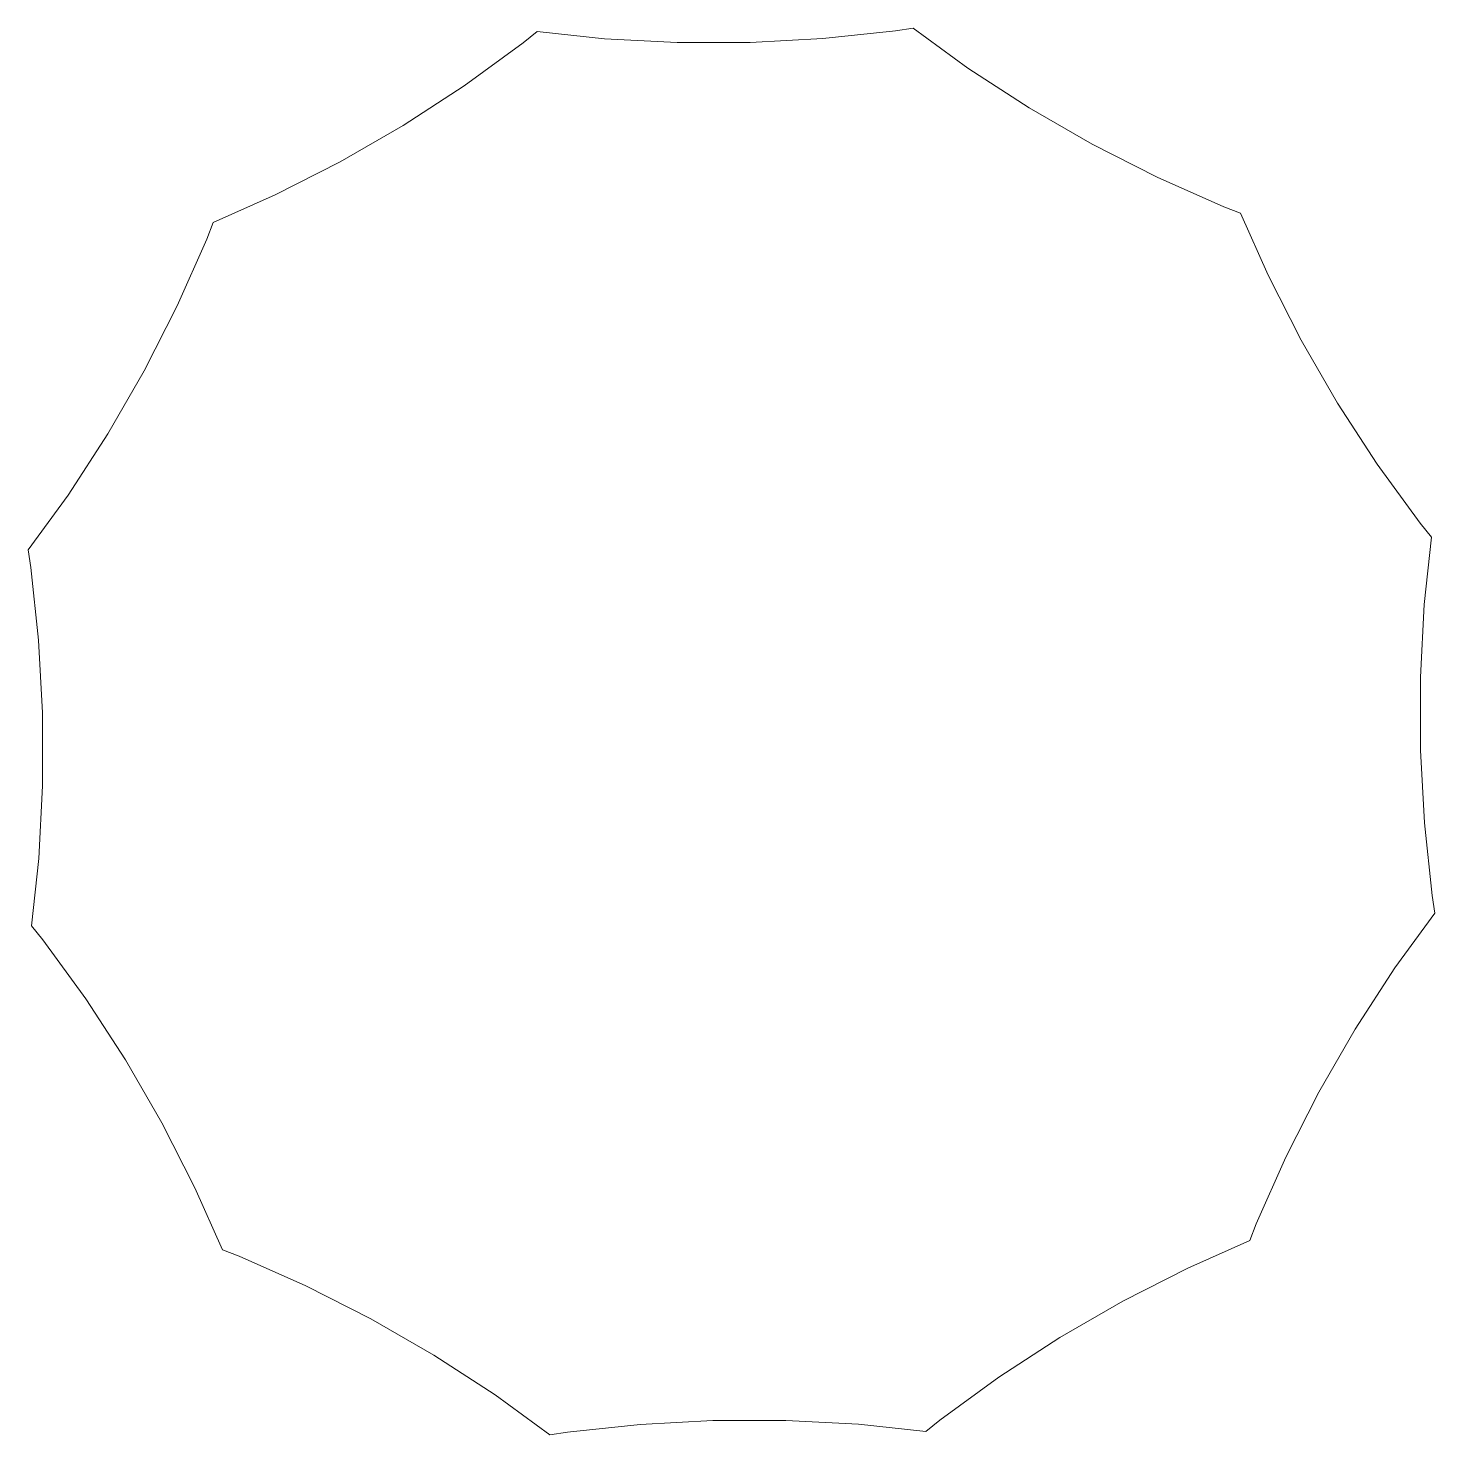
# Model space of a CAD drawing. Header units: millimetres. Extents: x -141 to 141, y -92 to 95.
# Drawn here: x 106.19 to 117.29, y 56.23 to 67.32 of the extents above; entities that cross this region are included whole.
import ezdxf

# ---------------------------------------------------------------- set-up
doc = ezdxf.new("R2010")
doc.units = ezdxf.units.MM
doc.header["$MEASUREMENT"] = 0
doc.layers.add('layer 1', color=7, linetype='Continuous')

msp = doc.modelspace()

# ---------------------------------------------------------------- linework, layer by layer
at = {"layer": 'layer 1', "color": 250, "lineweight": 9}
msp.add_open_spline([(107.7261, 57.6892), (107.7261, 57.6892), (107.8575, 57.6388), (107.8575, 57.6388), (107.8575, 57.6388), (107.8575, 57.6388), (108.3826, 57.4053), (108.3826, 57.4053), (108.3826, 57.4053), (108.3826, 57.4053), (108.8948, 57.1446), (108.8948, 57.1446), (108.8948, 57.1446), (108.8948, 57.1446), (109.3926, 56.8575), (109.3926, 56.8575), (109.3926, 56.8575), (109.3926, 56.8575), (109.8747, 56.5447), (109.8747, 56.5447), (109.8747, 56.5447), (109.8747, 56.5447), (110.3079, 56.2302), (110.3079, 56.2302), (110.3079, 56.2302), (110.3079, 56.2302), (110.4469, 56.2522), (110.4469, 56.2522), (110.4469, 56.2522), (110.4469, 56.2522), (111.0184, 56.3125), (111.0184, 56.3125), (111.0184, 56.3125), (111.0184, 56.3125), (111.5923, 56.3428), (111.5923, 56.3428), (111.5923, 56.3428), (111.5923, 56.3428), (112.167, 56.3431), (112.167, 56.3431), (112.167, 56.3431), (112.167, 56.3431), (112.7409, 56.3133), (112.7409, 56.3133), (112.7409, 56.3133), (112.7409, 56.3133), (113.2734, 56.2575), (113.2734, 56.2575), (113.2734, 56.2575), (113.2734, 56.2575), (113.3827, 56.3461), (113.3827, 56.3461), (113.3827, 56.3461), (113.3827, 56.3461), (113.8475, 56.6841), (113.8475, 56.6841), (113.8475, 56.6841), (113.8475, 56.6841), (114.3293, 56.9973), (114.3293, 56.9973), (114.3293, 56.9973), (114.3293, 56.9973), (114.8269, 57.2848), (114.8269, 57.2848), (114.8269, 57.2848), (114.8269, 57.2848), (115.3388, 57.546), (115.3388, 57.546), (115.3388, 57.546), (115.3388, 57.546), (115.8278, 57.7639), (115.8278, 57.7639), (115.8278, 57.7639), (115.8278, 57.7639), (115.8782, 57.8953), (115.8782, 57.8953), (115.8782, 57.8953), (115.8782, 57.8953), (116.1117, 58.4204), (116.1117, 58.4204), (116.1117, 58.4204), (116.1117, 58.4204), (116.3724, 58.9326), (116.3724, 58.9326), (116.3724, 58.9326), (116.3724, 58.9326), (116.6596, 59.4304), (116.6596, 59.4304), (116.6596, 59.4304), (116.6596, 59.4304), (116.9724, 59.9125), (116.9724, 59.9125), (116.9724, 59.9125), (116.9724, 59.9125), (117.2869, 60.3458), (117.2869, 60.3458), (117.2869, 60.3458), (117.2869, 60.3458), (117.2648, 60.4847), (117.2648, 60.4847), (117.2648, 60.4847), (117.2648, 60.4847), (117.2045, 61.0562), (117.2045, 61.0562), (117.2045, 61.0562), (117.2045, 61.0562), (117.1742, 61.6301), (117.1742, 61.6301), (117.1742, 61.6301), (117.1742, 61.6301), (117.1739, 62.2048), (117.1739, 62.2048), (117.1739, 62.2048), (117.1739, 62.2048), (117.2038, 62.7787), (117.2038, 62.7787), (117.2038, 62.7787), (117.2038, 62.7787), (117.2595, 63.3112), (117.2595, 63.3112), (117.2595, 63.3112), (117.2595, 63.3112), (117.1709, 63.4205), (117.1709, 63.4205), (117.1709, 63.4205), (117.1709, 63.4205), (116.8329, 63.8853), (116.8329, 63.8853), (116.8329, 63.8853), (116.8329, 63.8853), (116.5197, 64.3671), (116.5197, 64.3671), (116.5197, 64.3671), (116.5197, 64.3671), (116.2322, 64.8647), (116.2322, 64.8647), (116.2322, 64.8647), (116.2322, 64.8647), (115.9711, 65.3767), (115.9711, 65.3767), (115.9711, 65.3767), (115.9711, 65.3767), (115.7531, 65.8657), (115.7531, 65.8657), (115.7531, 65.8657), (115.7531, 65.8657), (115.6217, 65.916), (115.6217, 65.916), (115.6217, 65.916), (115.6217, 65.916), (115.0966, 66.1496), (115.0966, 66.1496), (115.0966, 66.1496), (115.0966, 66.1496), (114.5844, 66.4103), (114.5844, 66.4103), (114.5844, 66.4103), (114.5844, 66.4103), (114.0866, 66.6974), (114.0866, 66.6974), (114.0866, 66.6974), (114.0866, 66.6974), (113.6045, 67.0102), (113.6045, 67.0102), (113.6045, 67.0102), (113.6045, 67.0102), (113.1713, 67.3247), (113.1713, 67.3247), (113.1713, 67.3247), (113.1713, 67.3247), (113.0323, 67.3026), (113.0323, 67.3026), (113.0323, 67.3026), (113.0323, 67.3026), (112.4608, 67.2423), (112.4608, 67.2423), (112.4608, 67.2423), (112.4608, 67.2423), (111.8869, 67.212), (111.8869, 67.212), (111.8869, 67.212), (111.8869, 67.212), (111.3122, 67.2118), (111.3122, 67.2118), (111.3122, 67.2118), (111.3122, 67.2118), (110.7383, 67.2416), (110.7383, 67.2416), (110.7383, 67.2416), (110.7383, 67.2416), (110.2058, 67.2973), (110.2058, 67.2973), (110.2058, 67.2973), (110.2058, 67.2973), (110.0965, 67.2087), (110.0965, 67.2087), (110.0965, 67.2087), (110.0965, 67.2087), (109.6317, 66.8707), (109.6317, 66.8707), (109.6317, 66.8707), (109.6317, 66.8707), (109.1499, 66.5575), (109.1499, 66.5575), (109.1499, 66.5575), (109.1499, 66.5575), (108.6523, 66.27), (108.6523, 66.27), (108.6523, 66.27), (108.6523, 66.27), (108.1404, 66.0089), (108.1404, 66.0089), (108.1404, 66.0089), (108.1404, 66.0089), (107.6514, 65.7909), (107.6514, 65.7909), (107.6514, 65.7909), (107.6514, 65.7909), (107.601, 65.6595), (107.601, 65.6595), (107.601, 65.6595), (107.601, 65.6595), (107.3675, 65.1344), (107.3675, 65.1344), (107.3675, 65.1344), (107.3675, 65.1344), (107.1068, 64.6223), (107.1068, 64.6223), (107.1068, 64.6223), (107.1068, 64.6223), (106.8196, 64.1245), (106.8196, 64.1245), (106.8196, 64.1245), (106.8196, 64.1245), (106.5068, 63.6423), (106.5068, 63.6423), (106.5068, 63.6423), (106.5068, 63.6423), (106.1923, 63.2091), (106.1923, 63.2091), (106.1923, 63.2091), (106.1923, 63.2091), (106.2144, 63.0701), (106.2144, 63.0701), (106.2144, 63.0701), (106.2144, 63.0701), (106.2747, 62.4986), (106.2747, 62.4986), (106.2747, 62.4986), (106.2747, 62.4986), (106.305, 61.9247), (106.305, 61.9247), (106.305, 61.9247), (106.305, 61.9247), (106.3053, 61.35), (106.3053, 61.35), (106.3053, 61.35), (106.3053, 61.35), (106.2754, 60.7761), (106.2754, 60.7761), (106.2754, 60.7761), (106.2754, 60.7761), (106.2197, 60.2436), (106.2197, 60.2436), (106.2197, 60.2436), (106.2197, 60.2436), (106.3083, 60.1343), (106.3083, 60.1343), (106.3083, 60.1343), (106.3083, 60.1343), (106.6463, 59.6695), (106.6463, 59.6695), (106.6463, 59.6695), (106.6463, 59.6695), (106.9595, 59.1877), (106.9595, 59.1877), (106.9595, 59.1877), (106.9595, 59.1877), (107.247, 58.6901), (107.247, 58.6901), (107.247, 58.6901), (107.247, 58.6901), (107.5081, 58.1782), (107.5081, 58.1782), (107.5081, 58.1782), (107.5081, 58.1782), (107.7261, 57.6892), (107.7261, 57.6892), (107.7261, 57.6892), (107.7261, 57.6892), (107.7261, 57.6892), (107.7261, 57.6892)], degree=3, knots=[0, 0, 0, 0, 0.0135135, 0.0135135, 0.0135135, 0.0135135, 0.027027, 0.027027, 0.027027, 0.027027, 0.0405405, 0.0405405, 0.0405405, 0.0405405, 0.0540541, 0.0540541, 0.0540541, 0.0540541, 0.0675676, 0.0675676, 0.0675676, 0.0675676, 0.0810811, 0.0810811, 0.0810811, 0.0810811, 0.0945946, 0.0945946, 0.0945946, 0.0945946, 0.1081081, 0.1081081, 0.1081081, 0.1081081, 0.1216216, 0.1216216, 0.1216216, 0.1216216, 0.1351351, 0.1351351, 0.1351351, 0.1351351, 0.1486486, 0.1486486, 0.1486486, 0.1486486, 0.1621622, 0.1621622, 0.1621622, 0.1621622, 0.1756757, 0.1756757, 0.1756757, 0.1756757, 0.1891892, 0.1891892, 0.1891892, 0.1891892, 0.2027027, 0.2027027, 0.2027027, 0.2027027, 0.2162162, 0.2162162, 0.2162162, 0.2162162, 0.2297297, 0.2297297, 0.2297297, 0.2297297, 0.2432432, 0.2432432, 0.2432432, 0.2432432, 0.2567568, 0.2567568, 0.2567568, 0.2567568, 0.2702703, 0.2702703, 0.2702703, 0.2702703, 0.2837838, 0.2837838, 0.2837838, 0.2837838, 0.2972973, 0.2972973, 0.2972973, 0.2972973, 0.3108108, 0.3108108, 0.3108108, 0.3108108, 0.3243243, 0.3243243, 0.3243243, 0.3243243, 0.3378378, 0.3378378, 0.3378378, 0.3378378, 0.3513514, 0.3513514, 0.3513514, 0.3513514, 0.3648649, 0.3648649, 0.3648649, 0.3648649, 0.3783784, 0.3783784, 0.3783784, 0.3783784, 0.3918919, 0.3918919, 0.3918919, 0.3918919, 0.4054054, 0.4054054, 0.4054054, 0.4054054, 0.4189189, 0.4189189, 0.4189189, 0.4189189, 0.4324324, 0.4324324, 0.4324324, 0.4324324, 0.4459459, 0.4459459, 0.4459459, 0.4459459, 0.4594595, 0.4594595, 0.4594595, 0.4594595, 0.472973, 0.472973, 0.472973, 0.472973, 0.4864865, 0.4864865, 0.4864865, 0.4864865, 0.5, 0.5, 0.5, 0.5, 0.5135135, 0.5135135, 0.5135135, 0.5135135, 0.527027, 0.527027, 0.527027, 0.527027, 0.5405405, 0.5405405, 0.5405405, 0.5405405, 0.5540541, 0.5540541, 0.5540541, 0.5540541, 0.5675676, 0.5675676, 0.5675676, 0.5675676, 0.5810811, 0.5810811, 0.5810811, 0.5810811, 0.5945946, 0.5945946, 0.5945946, 0.5945946, 0.6081081, 0.6081081, 0.6081081, 0.6081081, 0.6216216, 0.6216216, 0.6216216, 0.6216216, 0.6351351, 0.6351351, 0.6351351, 0.6351351, 0.6486486, 0.6486486, 0.6486486, 0.6486486, 0.6621622, 0.6621622, 0.6621622, 0.6621622, 0.6756757, 0.6756757, 0.6756757, 0.6756757, 0.6891892, 0.6891892, 0.6891892, 0.6891892, 0.7027027, 0.7027027, 0.7027027, 0.7027027, 0.7162162, 0.7162162, 0.7162162, 0.7162162, 0.7297297, 0.7297297, 0.7297297, 0.7297297, 0.7432432, 0.7432432, 0.7432432, 0.7432432, 0.7567568, 0.7567568, 0.7567568, 0.7567568, 0.7702703, 0.7702703, 0.7702703, 0.7702703, 0.7837838, 0.7837838, 0.7837838, 0.7837838, 0.7972973, 0.7972973, 0.7972973, 0.7972973, 0.8108108, 0.8108108, 0.8108108, 0.8108108, 0.8243243, 0.8243243, 0.8243243, 0.8243243, 0.8378378, 0.8378378, 0.8378378, 0.8378378, 0.8513514, 0.8513514, 0.8513514, 0.8513514, 0.8648649, 0.8648649, 0.8648649, 0.8648649, 0.8783784, 0.8783784, 0.8783784, 0.8783784, 0.8918919, 0.8918919, 0.8918919, 0.8918919, 0.9054054, 0.9054054, 0.9054054, 0.9054054, 0.9189189, 0.9189189, 0.9189189, 0.9189189, 0.9324324, 0.9324324, 0.9324324, 0.9324324, 0.9459459, 0.9459459, 0.9459459, 0.9459459, 0.9594595, 0.9594595, 0.9594595, 0.9594595, 0.972973, 0.972973, 0.972973, 0.972973, 1, 1, 1, 1], dxfattribs=at)

doc.saveas('drawing.dxf')
